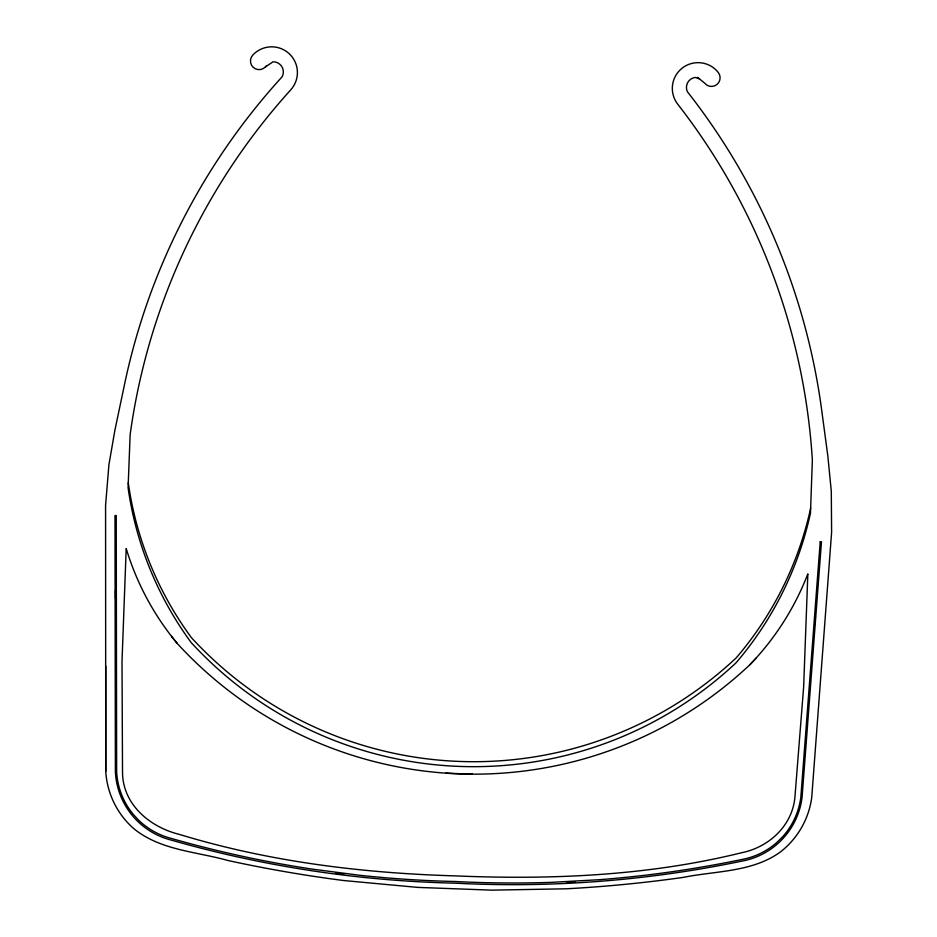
<?xml version="1.0" encoding="UTF-8"?>
<svg xmlns="http://www.w3.org/2000/svg" width="937" height="937" viewBox="0 0 937 937"><rect width="100%" height="100%" fill="white"/><g stroke="black" fill="none" stroke-linecap="round" stroke-linejoin="round"><path stroke-width="1.41" d="M105.74 771.362L105.576 505.383L108.926 464.705L114.935 430.013L125.183 381.324A657.036 657.036 0 0 1 282.142 76.775A10.155 10.155 0 0 0 273.077 61.795L265.452 66.855A8.644 8.644 0 0 1 253.248 67.37A8.644 8.644 0 0 1 252.721 55.166A25.732 25.732 0 0 1 289.006 53.538A25.732 25.732 0 0 1 290.763 89.823A644.937 644.937 0 0 0 130.138 434.698L128.088 487.802A342.497 342.497 0 0 0 191.16 642.548A383.456 383.456 0 0 0 736.095 662.775A342.497 342.497 0 0 0 810.47 513.136L812.356 460.02A644.937 644.937 0 0 0 677.744 104.194A25.732 25.732 0 0 1 682.183 68.132A25.732 25.732 0 0 1 718.257 72.442A8.644 8.644 0 0 1 716.828 84.588A8.644 8.644 0 0 1 704.694 83.159L699.4 78.825L695.137 77.431A10.155 10.155 0 0 0 687.325 91.639A657.036 657.036 0 0 1 821.257 406.986L827.875 456.296L831.295 491.339L831.611 532.333L811.723 797.574A82.948 82.948 0 0 1 779.971 852.283C751.837 872.335 715.774 870.789 683.319 877.383A1351.74 1351.74 0 0 1 566.159 888.803L491.948 890.15L417.773 887.398L343.867 880.557A1351.74 1351.74 0 0 1 227.878 860.482C195.997 851.487 159.922 850.363 133.347 828.273A82.948 82.948 0 0 1 105.74 771.362L105.74 666.16M814.768 624.522L815.401 616.253M697.479 77.361L699.4 78.825M171.553 636.375L177.21 643.426A402.395 402.395 0 0 0 749.951 664.684L756.112 658.079M265.452 66.855L266.541 65.859M566.686 882.502L574.978 882.139M472.412 774.149L445.86 773.166M335.575 873.249L343.809 874.233M115.52 590.263L115.532 598.556M177.21 643.426A271.66 271.66 0 0 1 126.202 548.555L121.997 661.698L122.524 772.299C122.7 804.684 150.166 827.266 179.506 834.445C268.825 861.665 362.209 873.179 455.335 875.884C551.015 879.902 648.017 875.861 741.284 852.811C768.656 847.435 792.292 825.884 794.916 797.258L803.641 687.008L807.846 573.866A271.66 271.66 0 0 1 749.951 664.684M128.275 482.836A342.497 342.497 0 0 0 191.335 637.57A383.456 383.456 0 0 0 736.283 657.797A342.497 342.497 0 0 0 810.657 508.17M820.226 541.715L800.842 797.164A72.746 72.746 0 0 1 781.47 838.006L775.918 843.277A72.746 72.746 0 0 1 741.717 859.522A1122.831 1122.831 0 0 1 599.13 879.714L551.179 882.361A1122.831 1122.831 0 0 1 455.136 881.494A1122.831 1122.831 0 0 1 359.293 875.24L311.658 869.044A1122.831 1122.831 0 0 1 170.956 838.334A72.746 72.746 0 0 1 138.067 819.594L132.913 813.925A72.746 72.746 0 0 1 116.633 771.76L116.235 515.573L114.993 515.526L115.38 771.713A74.105 74.105 0 0 0 131.894 814.991L132.293 815.471A74.105 74.105 0 0 0 170.897 839.997A1122.831 1122.831 0 0 0 311.599 870.707L312.454 870.836A1122.983 1122.983 0 0 0 455.066 883.158A1122.983 1122.983 0 0 0 598.204 881.436L599.071 881.377A1122.831 1122.831 0 0 0 741.659 861.173A74.046 74.046 0 0 0 781.973 839.587L782.407 839.142A74.046 74.046 0 0 0 802.084 797.211L821.468 541.762L820.226 541.715"/></g></svg>
